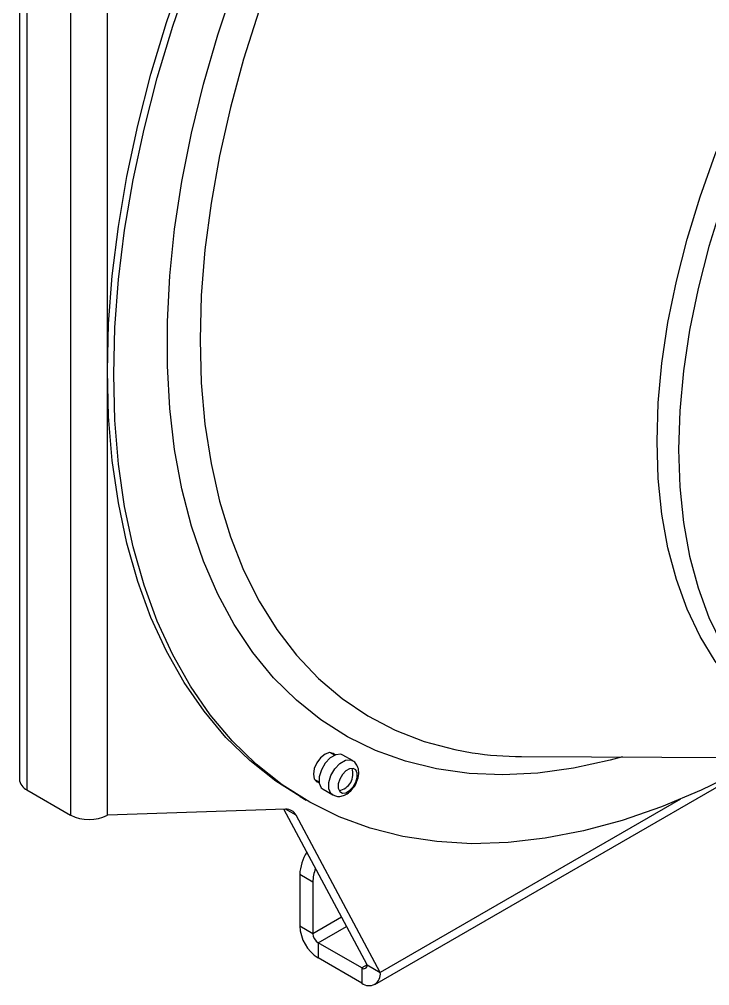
# Model space of a CAD drawing. Extents: x 16.5 to 113.1, y 4.4 to 84.5.
# Drawn here: x 71.824 to 74.616, y 10.757 to 14.665 of the extents above; entities that cross this region are included whole.
import ezdxf

# ---------------------------------------------------------------- set-up
doc = ezdxf.new("R2010")
doc.units = 0
doc.header["$MEASUREMENT"] = 0
doc.layers.add('OBJECT', color=7, linetype='CONTINUOUS')

msp = doc.modelspace()

# ---------------------------------------------------------------- linework, layer by layer
at = {"layer": 'OBJECT'}
for p, q in [((71.8245, 15.1844), (71.8245, 11.5916)), ((71.8552, 15.1416), (71.8552, 11.5488)), ((72.032, 15.0395), (72.032, 11.4467)), ((72.1804, 11.4467), (72.1804, 15.0395)), ((73.0987, 11.6888), (73.0805, 11.6993)), ((73.1713, 11.6671), (73.1325, 11.6895)), ((73.2618, 10.7617), (74.8518, 11.6796)), ((73.8552, 11.6835), (74.8576, 11.6796)), ((73.018, 11.5911), (73.0362, 11.5805)), ((71.8552, 11.5488), (72.032, 11.4467)), ((73.0525, 11.551), (73.0914, 11.5285)), ((72.9593, 11.5216), (72.9847, 11.5069)), ((74.4976, 11.5106), (73.2835, 10.8097)), ((72.9012, 11.4702), (72.1804, 11.4467)), ((73.2305, 10.8403), (72.8939, 11.47)), ((72.9435, 11.4458), (72.9012, 11.4702)), ((73.2835, 10.8097), (72.9435, 11.4458)), ((73.0112, 11.1751), (72.9583, 11.2057)), ((72.9583, 11.2057), (72.9583, 10.9975)), ((73.0112, 11.1751), (73.0112, 10.9669)), ((73.1271, 11.0338), (73.0112, 10.9669)), ((73.0112, 10.9669), (72.9583, 10.9975)), ((73.0325, 10.9301), (73.1471, 10.9963)), ((73.2093, 10.8281), (73.0325, 10.9301)), ((73.0325, 10.9301), (73.0325, 10.869)), ((73.2093, 10.7669), (73.0325, 10.869)), ((73.2305, 10.8403), (73.2093, 10.8281)), ((73.2093, 10.8281), (73.2093, 10.7669)), ((73.2305, 10.8403), (73.2835, 10.8097))]:
    msp.add_line(p, q, dxfattribs=at)
at = {"layer": 'OBJECT', "flags": 128}
for points in [[(72.2059, 13.2284), (72.2108, 13.4185), (72.2256, 13.6135), (72.2502, 13.8128), (72.2846, 14.0156), (72.3286, 14.2213), (72.382, 14.4289), (72.4446, 14.6378), (72.5162, 14.8471), (72.5966, 15.0562), (72.6854, 15.2641), (72.7823, 15.4702), (72.8869, 15.6737), (72.999, 15.8737), (73.1179, 16.0697), (73.2434, 16.2607), (73.3748, 16.4463), (73.5119, 16.6255), (73.6539, 16.7978), (73.8005, 16.9626), (73.951, 17.1191), (74.0323, 17.1987)], [(72.1804, 13.2431), (72.1853, 13.4331), (72.2002, 13.6282), (72.2248, 13.8275), (72.2592, 14.0303), (72.3031, 14.2359), (72.3565, 14.4436), (72.4191, 14.6525), (72.4908, 14.8618), (72.5711, 15.0709), (72.6599, 15.2788), (72.7568, 15.4849), (72.8615, 15.6884), (72.9735, 15.8884), (73.0925, 16.0844), (73.2179, 16.2754), (73.3494, 16.4609), (73.4864, 16.6402), (73.6285, 16.8125), (73.775, 16.9773), (73.9255, 17.1338), (73.9332, 17.1415)], [(74.3786, 17.0778), (74.275, 16.9872), (74.1293, 16.8495), (73.9868, 16.703), (73.8482, 16.5482), (73.7141, 16.3858), (73.585, 16.2164), (73.4616, 16.0408), (73.3442, 15.8598), (73.2334, 15.674), (73.1297, 15.4843), (73.0335, 15.2914), (72.9452, 15.0962), (72.8652, 14.8994), (72.7937, 14.702), (72.7312, 14.5046), (72.6779, 14.3083), (72.6339, 14.1137), (72.5995, 13.9217), (72.5749, 13.7332), (72.56, 13.5488), (72.5551, 13.3694)], [(74.2628, 11.6819), (74.2136, 11.6686), (74.0656, 11.6363), (73.9208, 11.6166), (73.7798, 11.6095), (73.6431, 11.6152), (73.5114, 11.6335), (73.3852, 11.6644), (73.2648, 11.7079), (73.151, 11.7636), (73.044, 11.8314), (72.9444, 11.911), (72.8525, 12.0021), (72.7686, 12.1043), (72.6933, 12.2172), (72.6267, 12.3404), (72.569, 12.4733), (72.5207, 12.6154), (72.4817, 12.7662), (72.4524, 12.9251), (72.4328, 13.0913), (72.4229, 13.2643), (72.4229, 13.4433), (72.4328, 13.6276), (72.4524, 13.8165), (72.4817, 14.0092), (72.5207, 14.2049), (72.569, 14.4029), (72.6267, 14.6023), (72.6933, 14.8024)], [(74.403, 12.9581), (74.4079, 13.114), (74.4225, 13.2746), (74.4469, 13.4392), (74.4808, 13.6068), (74.5241, 13.7766), (74.5766, 13.9475), (74.6379, 14.1186), (74.7077, 14.2891), (74.7856, 14.458), (74.8713, 14.6243), (74.9641, 14.7872)], [(75.0588, 14.76), (74.9647, 14.5971), (74.878, 14.4305), (74.799, 14.2613), (74.7282, 14.0903), (74.666, 13.9186), (74.6128, 13.7471), (74.5689, 13.5767), (74.5344, 13.4084), (74.5097, 13.2432), (74.4948, 13.0819), (74.4898, 12.9255)], [(72.5551, 13.3694), (72.56, 13.1957), (72.5749, 13.0284), (72.5995, 12.8683), (72.6339, 12.716), (72.6779, 12.5722), (72.7312, 12.4374), (72.7937, 12.3123), (72.8652, 12.1973), (72.9452, 12.093), (73.0335, 11.9997), (73.1297, 11.9179), (73.2334, 11.8479), (73.3442, 11.79), (73.4616, 11.7445), (73.585, 11.7115), (73.6548, 11.6988)], [(72.9593, 11.5216), (72.8615, 11.5843), (72.7568, 11.6669), (72.6599, 11.7611), (72.5711, 11.8665), (72.4908, 11.9828), (72.4191, 12.1094), (72.3565, 12.246), (72.3031, 12.392), (72.2592, 12.5469), (72.2248, 12.71), (72.2002, 12.8809), (72.1853, 13.0588), (72.1804, 13.2431)], [(74.743, 11.6261), (74.5813, 11.547), (74.4206, 11.4799), (74.2617, 11.425), (74.1049, 11.3825), (73.951, 11.3526), (73.8005, 11.3354), (73.6539, 11.331), (73.5119, 11.3393), (73.3748, 11.3603), (73.2434, 11.394), (73.1179, 11.4402), (72.999, 11.4988), (72.8869, 11.5696), (72.7823, 11.6522), (72.6854, 11.7464), (72.5966, 11.8518), (72.5162, 11.9681), (72.4446, 12.0947), (72.382, 12.2313), (72.3286, 12.3773), (72.2846, 12.5322), (72.2502, 12.6953), (72.2256, 12.8662), (72.2108, 13.0441), (72.2059, 13.2284)], [(74.7527, 11.931), (74.7077, 11.9789), (74.6379, 12.0688), (74.5766, 12.1692), (74.5241, 12.2796), (74.4808, 12.3993), (74.4469, 12.5278), (74.4225, 12.6642), (74.4079, 12.808), (74.403, 12.9581)], [(74.4898, 12.9255), (74.4948, 12.7749), (74.5097, 12.6308), (74.5344, 12.4941), (74.5689, 12.3656), (74.6128, 12.246), (74.666, 12.1359), (74.7282, 12.0359), (74.7527, 12.0025)], [(73.101, 11.6897), (73.0938, 11.6962), (73.0786, 11.6992), (73.0606, 11.693), (73.0426, 11.6784), (73.0273, 11.6579), (73.0171, 11.6344), (73.0135, 11.6115), (73.0171, 11.5928), (73.0273, 11.5811), (73.0365, 11.5781)], [(73.1325, 11.6895), (73.1241, 11.6927), (73.1037, 11.6908), (73.0816, 11.6781), (73.0612, 11.6567)], [(73.0612, 11.6567), (73.0456, 11.6297), (73.037, 11.6012), (73.0369, 11.5757), (73.0453, 11.5569), (73.0525, 11.551)], [(73.1001, 11.6342), (73.1205, 11.6557), (73.1426, 11.6683), (73.163, 11.6702), (73.1712, 11.6672)], [(73.0915, 11.5284), (73.0842, 11.5345), (73.0758, 11.5533), (73.0759, 11.5788), (73.0844, 11.6072), (73.1001, 11.6342)], [(73.1737, 11.5607), (73.1845, 11.5792), (73.1904, 11.5988), (73.1904, 11.6163), (73.1847, 11.6292), (73.174, 11.6355), (73.16, 11.6342), (73.1448, 11.6255), (73.1308, 11.6108), (73.12, 11.5922), (73.1142, 11.5727), (73.1141, 11.5551), (73.1198, 11.5422), (73.1305, 11.5359), (73.1445, 11.5372), (73.1597, 11.5459), (73.1737, 11.5607)]]:
    msp.add_lwpolyline(points, dxfattribs=at)
at = {"layer": 'OBJECT'}
for centre, radius, start, end in [((73.859, 13.0531), 1.3696, 261.4275, 269.845), ((73.1045, 11.6133), 0.069, 280.8689, 19.1366), ((71.877, 11.5969), 0.0528, 185.6948, 245.6248), ((72.9038, 11.4258), 0.0445, 26.7371, 93.2522), ((72.1062, 11.5899), 0.1612, 242.6097, 297.3901), ((73.1444, 11.1979), 0.1863, 147.9453, 177.6061), ((73.1746, 11.1717), 0.1634, 158.9991, 178.8133), ((73.1193, 11.0048), 0.1612, 182.6052, 237.3946), ((73.0573, 10.969), 0.0461, 182.6043, 237.395), ((73.2176, 10.8382), 0.0131, 230.7955, 9.2133), ((73.2383, 10.8024), 0.0458, 230.7965, 9.2137)]:
    msp.add_arc(centre, radius, start, end, dxfattribs=at)
msp.add_open_spline([(73.0921, 11.5291), (73.0968, 11.5266), (73.1072, 11.5212), (73.126, 11.5222), (73.146, 11.5294), (73.1662, 11.545), (73.1842, 11.5689), (73.1959, 11.5981), (73.1981, 11.626), (73.1907, 11.6484), (73.1806, 11.6622), (73.1726, 11.6656), (73.1707, 11.6665)], degree=3, knots=[0, 0, 0, 0, 0.075163, 0.16432, 0.260008, 0.374942, 0.503495, 0.63349, 0.771046, 0.876518, 0.969577, 1, 1, 1, 1], dxfattribs=at)

doc.saveas('drawing.dxf')
